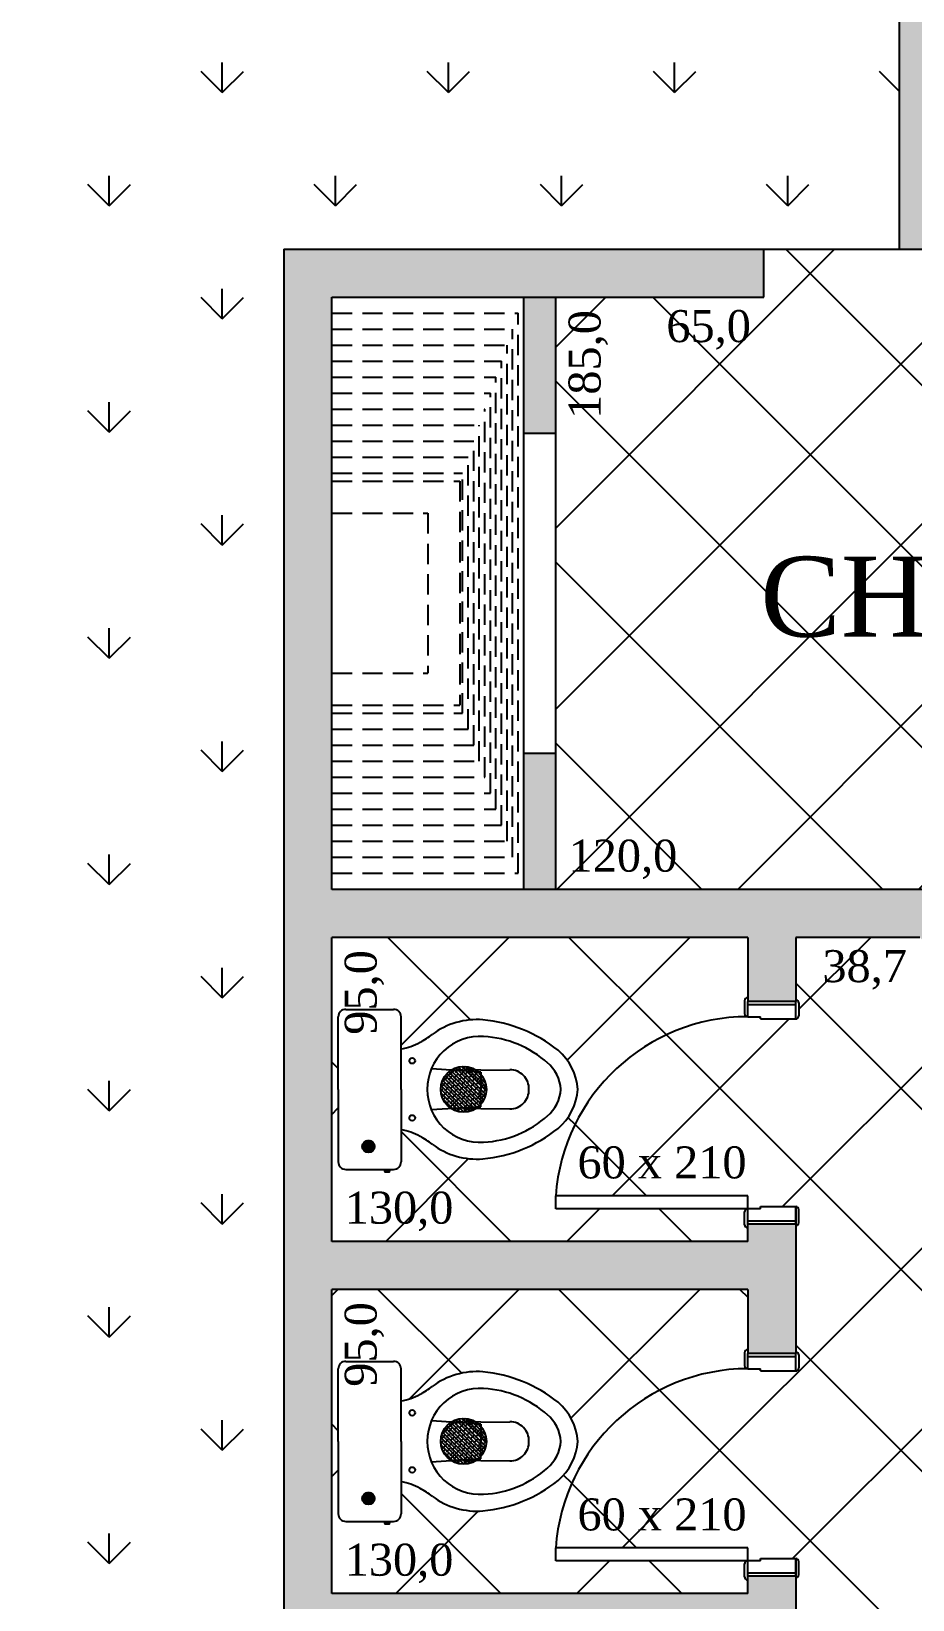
# Model space of a CAD drawing. Header units: millimetres. Extents: x 5728 to 12128, y -948 to 8052.
# Drawn here: x 6799.3 to 7074.8, y 3630.3 to 4120.4 of the extents above; entities that cross this region are included whole.
import ezdxf
from ezdxf.enums import TextEntityAlignment as Align

# ---------------------------------------------------------------- set-up
doc = ezdxf.new("R2010")
doc.units = ezdxf.units.MM
doc.header["$MEASUREMENT"] = 0
doc.linetypes.add('DASHED', pattern=[19.05, 12.7, -6.35])
for name, color, linetype in [('001 - 0.150 Color', 1, 'Continuous'), ('003 - 0.250 Color', 3, 'Continuous'), ('004 - 0.150 Color', 4, 'Continuous'), ('005 - 0.350 Color', 5, 'Continuous'), ('007 - 0.200', 7, 'Continuous'), ('030 - 0.500 Color', 30, 'Continuous'), ('252 - 0.150 Color', 252, 'Continuous'), ('253 - 0.150 Color', 253, 'Continuous')]:
    doc.layers.add(name, color=color, linetype=linetype)
doc.styles.add('style4', font='romantic.ttf')
pattern_1 = [(45, (0, 0), (-28.28421, 28.28421), []), (135, (0, 0), (-28.28421, -28.28421), [])]

msp = doc.modelspace()

# ---------------------------------------------------------------- hatches: boundary and pattern name
at = {"layer": '001 - 0.150 Color', "ltscale": 2.5}
h = msp.add_hatch(color=256, dxfattribs=at)
h.paths.add_polyline_path([(6953.23, 3994.78), (6963.23, 3994.78), (6963.23, 4037.28), (6953.23, 4037.28)])
h.paths.add_polyline_path([(6963.23, 3894.78), (6953.23, 3894.78), (6953.23, 3852.28), (6963.23, 3852.28)])
at = {"layer": '003 - 0.250 Color', "ltscale": 2.5}
h = msp.add_hatch(dxfattribs=at)
h.set_pattern_fill('GRASS', color=256, scale=50, style=0)
h.paths.add_polyline_path([(6803.23, 4763.51), (6803.23, 5096.13), (6630.73, 5096.13, -0.720759), (6608.23, 5103.63, -0.236068), (6613.23, 5113.63), (6613.23, 5196.13), (6298.23, 5196.13), (6098.23, 5196.13), (6098.23, 4052.28), (6449.12, 4052.28, -0.45004), (6745.52, 4052.28), (6878.23, 4052.28), (7070.73, 4052.28), (7070.73, 4404.89, 0.198912), (7056.09, 4440.24), (6853.02, 4643.31, -0.198912)])
h.paths.add_polyline_path([(6795.32, 4320.97, -1), (6399.32, 4320.97, -1)], flags=16)
h.paths.add_polyline_path([(6665.61, 4499.95), (6669.29, 4487.98), (6655.56, 4469.68), (6668.06, 4352.64), (6597.32, 4320.97), (6732.86, 4269.25), (6680.39, 4265.87), (6614.81, 4281.89), (6655.38, 4191.28), (6642.53, 4144.38), (6624.68, 4182.02), (6620.75, 4153.18), (6610.45, 4135.85), (6574.8, 4261.95), (6548.4, 4192.76), (6535.84, 4216), (6554.41, 4301.77), (6534.16, 4292.7), (6496.33, 4192.32), (6473.27, 4186.96), (6477.72, 4207.24), (6509.1, 4226.22), (6534.16, 4292.7), (6459.3, 4259.19), (6430.08, 4264.07), (6460.51, 4294.45), (6410.86, 4298.21), (6428.75, 4316.71), (6534.37, 4344.99), (6597.32, 4320.97), (6574.34, 4372.3), (6496.2, 4385.95), (6445.17, 4420.05), (6524.06, 4422.6), (6557.55, 4409.82), (6597.32, 4320.97), (6620.81, 4382.54), (6578.66, 4476.42), (6606.05, 4508.83), (6650.24, 4459.68)], flags=0)
h.paths.add_polyline_path([(6542.49, 4779.58), (6532.27, 4779.55), (6522.73, 4778.62), (6518.98, 4774.16), (6517.49, 4766.22), (6513.06, 4763.99), (6505.83, 4750.39), (6506.97, 4746.68), (6504.75, 4746.22), (6500.12, 4742.1), (6496.8, 4740.09), (6489.68, 4741.5), (6493.31, 4730.95), (6485.95, 4735.73), (6483.28, 4735.44), (6481.1, 4731.04), (6472.02, 4727.3), (6466.49, 4723.52), (6458.48, 4725.27), (6450.95, 4722.91), (6444.85, 4723.41), (6446.7, 4718.97), (6449.19, 4712.13), (6445.07, 4698.66), (6447.77, 4693.7), (6458.91, 4689.45), (6467.14, 4686.96), (6456.93, 4686.94), (6447.38, 4686), (6443.64, 4681.54), (6442.14, 4673.6), (6437.72, 4671.37), (6430.49, 4657.77), (6431.63, 4654.06), (6429.41, 4653.6), (6424.77, 4649.48), (6421.46, 4647.47), (6414.34, 4648.88), (6417.97, 4638.34), (6410.6, 4643.11), (6407.94, 4642.82), (6405.75, 4638.42), (6396.67, 4634.68), (6391.15, 4630.9), (6384.4, 4632.38), (6379.56, 4616.52), (6382.26, 4611.56), (6393.39, 4607.31), (6401.63, 4604.83), (6391.41, 4604.8), (6381.87, 4603.86), (6378.13, 4599.4), (6376.63, 4591.47), (6372.2, 4589.23), (6364.97, 4575.63), (6366.11, 4571.92), (6363.89, 4571.46), (6359.26, 4567.34), (6355.94, 4565.34), (6348.82, 4566.74), (6352.46, 4556.2), (6345.09, 4560.97), (6342.43, 4560.68), (6340.24, 4556.28), (6331.16, 4552.55), (6325.63, 4548.77), (6317.63, 4550.52), (6313.81, 4549.32), (6318.25, 4541.59), (6322.29, 4536.13), (6327.61, 4536.71), (6335.43, 4530.45), (6332.81, 4524.91), (6332.62, 4520.41), (6337.14, 4509.52), (6339.64, 4502.68), (6335.52, 4489.2), (6338.22, 4484.25), (6349.36, 4480), (6357.59, 4477.51), (6347.37, 4477.48), (6337.83, 4476.54), (6334.09, 4472.08), (6332.59, 4464.15), (6328.16, 4461.91), (6320.93, 4448.31), (6322.07, 4444.61), (6319.86, 4444.15), (6315.22, 4440.03), (6311.9, 4438.02), (6304.79, 4439.43), (6308.42, 4428.88), (6301.05, 4433.66), (6298.39, 4433.36), (6296.2, 4428.96), (6287.12, 4425.23), (6281.6, 4421.45), (6273.59, 4423.2), (6266.05, 4420.84), (6255.16, 4421.72), (6248.7, 4424.84), (6241.59, 4424.94), (6238.93, 4423.34), (6231.92, 4410.31), (6233.14, 4425.55), (6219.97, 4435.15), (6213.95, 4438.1), (6209.23, 4445.79), (6206.06, 4453.54), (6202.04, 4456.39), (6194.73, 4454.6), (6186.75, 4451.1), (6192.71, 4457.33), (6197.52, 4467.27), (6195.7, 4473.2), (6189.88, 4479.35), (6192.06, 4485.06), (6192.46, 4490.14), (6188.87, 4495.43), (6189.91, 4504.85), (6194.53, 4511.6), (6194.9, 4520.61), (6190.65, 4525.51), (6197.75, 4526.72), (6201.7, 4533.07), (6203.42, 4540.26), (6209.62, 4543.13), (6216.46, 4549.02), (6214.84, 4558.15), (6209.47, 4564.13), (6219.27, 4560.39), (6227.72, 4558.47), (6234.14, 4561.91), (6235.88, 4566.48), (6243.63, 4569.41), (6252.32, 4566.75), (6256.68, 4567.55), (6253.27, 4573.11), (6250.1, 4580.86), (6246.08, 4583.7), (6238.76, 4581.91), (6230.79, 4578.41), (6236.74, 4584.65), (6241.56, 4594.59), (6239.74, 4600.52), (6233.92, 4606.66), (6236.1, 4612.37), (6236.5, 4617.45), (6232.91, 4622.75), (6233.95, 4632.17), (6238.57, 4638.91), (6238.94, 4647.93), (6234.69, 4652.82), (6241.79, 4654.04), (6245.74, 4660.38), (6247.46, 4667.58), (6253.66, 4670.45), (6260.5, 4676.34), (6258.88, 4685.46), (6253.51, 4691.44), (6263.31, 4687.7), (6271.76, 4685.78), (6278.18, 4689.22), (6279.92, 4693.79), (6287.67, 4696.72), (6296.36, 4694.07), (6301.65, 4695.04), (6302.02, 4699.59), (6298.42, 4704.89), (6299.46, 4714.3), (6304.08, 4721.05), (6304.46, 4730.06), (6300.2, 4734.96), (6307.3, 4736.18), (6311.25, 4742.52), (6312.98, 4749.71), (6319.17, 4752.58), (6326.02, 4758.48), (6324.39, 4767.6), (6319.02, 4773.58), (6328.82, 4769.84), (6337.28, 4767.92), (6343.69, 4771.36), (6345.43, 4775.93), (6353.19, 4778.86), (6361.87, 4776.2), (6372.29, 4778.11), (6377.87, 4775.33), (6380.1, 4775.8), (6374.77, 4781.42), (6376.95, 4787.13), (6377.36, 4792.21), (6373.77, 4797.51), (6374.81, 4806.92), (6379.42, 4813.67), (6379.8, 4822.68), (6375.54, 4827.58), (6382.64, 4828.8), (6386.59, 4835.14), (6388.32, 4842.33), (6394.52, 4845.2), (6401.36, 4851.1), (6399.74, 4860.22), (6394.36, 4866.2), (6404.16, 4862.46), (6412.62, 4860.54), (6419.03, 4863.98), (6420.78, 4868.55), (6428.53, 4871.48), (6433.81, 4869.86), (6437.1, 4876.65), (6435.28, 4882.58), (6429.46, 4888.73), (6431.64, 4894.44), (6432.04, 4899.52), (6428.45, 4904.81), (6429.49, 4914.23), (6434.1, 4920.98), (6434.48, 4929.99), (6430.23, 4934.89), (6437.33, 4936.1), (6441.28, 4942.45), (6443, 4949.64), (6449.2, 4952.51), (6456.04, 4958.4), (6454.42, 4967.53), (6449.05, 4973.51), (6458.85, 4969.77), (6467.3, 4967.85), (6473.72, 4971.29), (6475.46, 4975.86), (6483.21, 4978.79), (6491.9, 4976.13), (6502.32, 4978.04), (6507.89, 4975.26), (6514.55, 4976.65), (6519.25, 4971.58), (6527.83, 4983.36), (6525.68, 4972.4), (6531.49, 4968.87), (6540.81, 4969.24), (6547.7, 4968.57), (6557.83, 4950.97), (6561.87, 4945.5), (6567.19, 4946.09), (6575.01, 4939.83), (6572.39, 4934.29), (6572.2, 4929.79), (6576.72, 4918.9), (6579.22, 4912.06), (6575.09, 4898.58), (6577.8, 4893.63), (6588.93, 4889.38), (6597.17, 4886.89), (6586.95, 4886.86), (6577.41, 4885.92), (6573.67, 4881.46), (6572.17, 4873.53), (6567.74, 4871.29), (6560.51, 4857.69), (6561.65, 4853.99), (6559.43, 4853.53), (6554.8, 4849.41), (6551.48, 4847.4), (6544.36, 4848.81), (6548, 4838.26), (6540.63, 4843.04), (6537.97, 4842.74), (6535.78, 4838.34), (6526.7, 4834.61), (6521.17, 4830.83), (6519.68, 4831.16), (6517.71, 4826.99), (6517.52, 4822.48), (6522.04, 4811.59), (6524.53, 4804.75), (6520.41, 4791.28), (6523.11, 4786.32), (6534.25, 4782.07)], flags=16)
h.paths.add_polyline_path([(6448.85, 4796.34), (6446.18, 4797.36), (6448.17, 4798.56)], flags=0)
h.paths.add_polyline_path([(6503.53, 4903.64), (6500.86, 4904.66), (6502.85, 4905.87)], flags=0)
h.paths.add_polyline_path([(6373.51, 4703.72), (6370.84, 4704.74), (6372.83, 4705.94)], flags=0)
h.paths.add_polyline_path([(6307.99, 4621.58), (6305.32, 4622.6), (6307.31, 4623.8)], flags=0)
h.paths.add_polyline_path([(6263.27, 4496.49), (6263.96, 4494.26), (6261.28, 4495.28)], flags=0)
h.paths.add_polyline_path([(6597.32, 4320.97), (6534.37, 4344.99), (6428.75, 4316.71), (6410.86, 4298.21), (6526.86, 4289.43)], flags=0)
h.paths.add_polyline_path([(6614.81, 4281.89), (6632.87, 4241.55), (6657.56, 4233.11), (6768.35, 4221.21, 0.029207), (6778.81, 4241.82)], flags=0)
h.paths.add_polyline_path([(6726.04, 4378.59), (6754.88, 4440.88, 0.029135), (6739.88, 4458.38), (6702.62, 4434.2), (6681.09, 4358.47)], flags=0)
h.paths.add_polyline_path([(6696.72, 4365.47), (6597.32, 4320.97), (6660.48, 4296.87), (6794.8, 4335.26, 0.009445), (6794.12, 4342.71)], flags=0)
h.paths.add_polyline_path([(6655.23, 4472.75), (6597.32, 4320.97), (6668.06, 4352.64)], flags=0)
h.paths.add_polyline_path([(6561.07, 4515.63, 0.0064), (6556.1, 4514.63), (6553.23, 4419.47), (6597.32, 4320.97), (6620.81, 4382.54)], flags=0)
h.paths.add_polyline_path([(6512.85, 4283.16), (6416.6, 4240.07, 0.02045), (6423.81, 4225.58), (6477.06, 4233.45)], flags=0)
h = msp.add_hatch(dxfattribs=at)
h.set_pattern_fill('GRASS', color=256, scale=50, style=0)
h.paths.add_polyline_path([(6878.23, 4052.28), (6653.23, 4052.28), (6653.23, 3302.28), (6878.23, 3302.28)])
at = {"layer": '005 - 0.350 Color', "ltscale": 2.5}
for points in [[(7028.23, 4037.28), (7028.23, 4052.28), (6878.23, 4052.28), (6878.23, 3632.28), (6893.23, 3632.28), (6893.23, 3727.28), (7023.23, 3727.28), (7023.23, 3707.28), (7038.23, 3707.28), (7038.23, 3747.68), (7023.23, 3747.68), (7023.23, 3742.28), (6893.23, 3742.28), (6893.23, 3837.28), (7023.23, 3837.28), (7023.23, 3817.28), (7038.23, 3817.28), (7038.23, 3837.28), (7077.02, 3837.28), (7096.49, 3817.81), (7099.83, 3821.15, -0.003026), (7099.83, 3821.15), (7107.09, 3828.42), (7083.23, 3852.28), (6893.23, 3852.28), (6893.23, 4037.28)], [(6893.23, 3507.28), (7023.23, 3507.28), (7023.23, 3487.28), (7038.23, 3487.28), (7038.23, 3527.68), (7023.23, 3527.68), (7023.23, 3522.28), (6893.23, 3522.28), (6893.23, 3617.28), (7023.23, 3617.28), (7023.23, 3597.28), (7038.23, 3597.28), (7038.23, 3637.68), (7023.23, 3637.68), (7023.23, 3632.28), (6893.23, 3632.28), (6878.23, 3632.28), (6878.23, 3302.28), (6893.23, 3302.28), (6893.23, 3397.28), (7023.23, 3397.28), (7023.23, 3377.28), (7038.23, 3377.28), (7038.23, 3417.68), (7023.23, 3417.68), (7023.23, 3412.28), (6893.23, 3412.28)]]:
    msp.add_hatch(color=256, dxfattribs=at).paths.add_polyline_path(points)
at = {"layer": '252 - 0.150 Color', "ltscale": 2.5}
h = msp.add_hatch(dxfattribs=at)
h.set_pattern_fill('AR-B816C', color=256, scale=1.92, style=0)
h.paths.add_polyline_path([(6937.88, 4728.16, -0.198912), (6923.23, 4763.51), (6923.23, 5096.13), (6803.23, 5096.13), (6803.23, 4763.51, 0.198912), (6853.02, 4643.31), (7056.09, 4440.24, -0.198912), (7070.73, 4404.89), (7070.73, 4052.28), (7190.73, 4052.28), (7190.73, 4404.89, 0.198912), (7140.94, 4525.1)])
at = {"layer": '253 - 0.150 Color', "ltscale": 2.5}
h = msp.add_hatch(dxfattribs=at)
h.set_pattern_fill('NET', color=256, scale=12.5984, angle=45, style=0)
h.set_pattern_definition(pattern_1)
h.paths.add_polyline_path([(7423.23, 4037.28), (7408.23, 4037.28), (7408.23, 4052.28), (7028.23, 4052.28), (7028.23, 4037.28), (6963.23, 4037.28), (6963.23, 3852.28), (7083.23, 3852.28), (7107.09, 3828.42), (7234.37, 3701.14), (7250.73, 3684.78), (7254.06, 3688.1, -0.414214), (7254.06, 3689.51), (7256.88, 3692.34, -0.414214), (7258.3, 3692.34), (7313.88, 3747.92, -0.414214), (7313.88, 3749.34), (7316.71, 3752.16, -0.414214), (7318.12, 3752.16), (7408.23, 3842.28), (7423.23, 3842.28)])
h.paths.add_polyline_path([(7260.37, 3902.2), (7275.87, 3902.2), (7275.87, 3920.95), (7260.37, 3920.95)], flags=24)
h.paths.add_polyline_path([(7106.7, 3878.8), (7268.64, 3878.8), (7268.64, 3915.15), (7106.7, 3915.15)], flags=24)
h.paths.add_polyline_path([(7022.61, 3916.82), (7352.73, 3916.82), (7352.73, 3964.14), (7022.61, 3964.14)], flags=24)
h.paths.add_polyline_path([(7088.85, 3974.36), (7286.49, 3974.36), (7286.49, 4012.63), (7088.85, 4012.63)], flags=24)
h.paths.add_polyline_path([(7348.63, 3783.6), (7376.45, 3811.42), (7363.6, 3824.27), (7335.78, 3796.45)], flags=24)
h.paths.add_polyline_path([(7157.26, 3779.15), (7185.11, 3751.3), (7198.05, 3764.24), (7170.2, 3792.09)], flags=24)
h.paths.add_polyline_path([(7390.27, 3842.91), (7422.31, 3842.91), (7422.31, 3861.35), (7390.27, 3861.35)], flags=24)
h.paths.add_polyline_path([(7425.12, 3921.12), (7425.12, 3960.55), (7406.68, 3960.55), (7406.68, 3921.12)], flags=9)
h.paths.add_polyline_path([(7187.9, 4033.13), (7227.24, 4033.13), (7227.24, 4051.32), (7187.9, 4051.32)], flags=24)
h.paths.add_polyline_path([(7390.27, 4018.09), (7422.31, 4018.09), (7422.31, 4036.53), (7390.27, 4036.53)], flags=24)
h.paths.add_polyline_path([(6964.2, 3852.95), (7003.55, 3852.95), (7003.55, 3871.14), (6964.2, 3871.14)], flags=24)
h.paths.add_polyline_path([(6982.42, 3996.92), (6982.42, 4036.35), (6963.98, 4036.35), (6963.98, 3996.92)], flags=24)
h.paths.add_polyline_path([(6995.27, 4018.09), (7027.31, 4018.09), (7027.31, 4036.53), (6995.27, 4036.53)], flags=24)
h = msp.add_hatch(dxfattribs=at)
h.set_pattern_fill('NET', color=256, scale=12.5984, angle=45, style=0)
h.set_pattern_definition(pattern_1)
h.paths.add_polyline_path([(7022.23, 3817.48, -0.414214), (7023.23, 3818.48), (7023.23, 3837.28), (6893.23, 3837.28), (6893.23, 3785.88), (6895.23, 3785.88), (6895.23, 3789.78), (6895.23, 3812.4, -0.414214), (6897.61, 3814.78), (6912.49, 3814.78, -0.414214), (6914.88, 3812.4), (6914.88, 3802.41, 0.09319), (6920.82, 3804.5, 0.038147), (6924.39, 3806.76, -0.184717), (6940.43, 3811.5, -0.146162), (6963.94, 3802.01, -0.200635), (6970.09, 3789.78, -0.055955), (6969.37, 3785.88), (6973.36, 3785.88, -0.249093), (7023.23, 3812.48, -0.414214), (7022.23, 3813.48)])
h.paths.add_polyline_path([(6973.36, 3785.88), (6969.37, 3785.88, -0.143074), (6963.94, 3777.54, -0.146162), (6940.43, 3768.05, -0.184717), (6924.39, 3772.79, 0.038147), (6920.82, 3775.05, 0.09319), (6914.88, 3777.14), (6914.88, 3767.16, -0.414214), (6912.49, 3764.78), (6911.29, 3764.78), (6911.29, 3763.97), (6909.68, 3763.97), (6909.68, 3764.78), (6897.61, 3764.78, -0.414214), (6895.23, 3767.16), (6895.23, 3785.88), (6893.23, 3785.88), (6893.23, 3742.28), (7023.23, 3742.28), (7023.23, 3746.48, -0.414214), (7022.23, 3747.48), (7022.23, 3751.48, -0.414214), (7023.23, 3752.48), (6963.23, 3752.48), (6963.23, 3756.48, -0.131275)])
h.paths.add_polyline_path([(7023.23, 3727.28), (6893.23, 3727.28), (6893.23, 3680.27), (6895.23, 3680.27), (6895.23, 3702.4, -0.414214), (6897.61, 3704.78), (6912.49, 3704.78, -0.414214), (6914.88, 3702.4), (6914.88, 3692.41, 0.09319), (6920.82, 3694.5, 0.038147), (6924.39, 3696.76, -0.184717), (6940.43, 3701.5, -0.146162), (6963.94, 3692.01, -0.193408), (6970.05, 3680.27), (6976.61, 3680.27, -0.225151), (7023.23, 3702.48, -0.414214), (7022.23, 3703.48), (7022.23, 3707.48, -0.414214), (7023.23, 3708.48)])
h.paths.add_polyline_path([(6976.61, 3680.27), (6970.12, 3680.27, -0.207868), (6963.94, 3667.54, -0.146162), (6940.43, 3658.05, -0.184717), (6924.39, 3662.79, 0.038147), (6920.82, 3665.05, 0.09319), (6914.88, 3667.14), (6914.88, 3657.16, -0.414214), (6912.49, 3654.78), (6911.29, 3654.78), (6911.29, 3653.97), (6909.68, 3653.97), (6909.68, 3654.78), (6897.61, 3654.78, -0.414214), (6895.23, 3657.16), (6895.23, 3680.27), (6893.23, 3680.27), (6893.23, 3632.28), (7023.23, 3632.28), (7023.23, 3636.48, -0.414214), (7022.23, 3637.48), (7022.23, 3641.48, -0.414214), (7023.23, 3642.48), (6963.23, 3642.48), (6963.23, 3646.48, -0.154405)])
h.paths.add_polyline_path([(7023.23, 3617.28), (6893.23, 3617.28), (6893.23, 3567), (6895.23, 3567), (6895.23, 3569.78), (6895.23, 3592.4, -0.414214), (6897.61, 3594.78), (6912.49, 3594.78, -0.414214), (6914.88, 3592.4), (6914.88, 3582.41, 0.09319), (6920.82, 3584.5, 0.038147), (6924.39, 3586.76, -0.184717), (6940.43, 3591.5, -0.146162), (6963.94, 3582.01, -0.200635), (6970.09, 3569.78, -0.039586), (6969.67, 3567), (6974.13, 3567, -0.243106), (7023.23, 3592.48, -0.414214), (7022.23, 3593.48), (7022.23, 3597.48, -0.414214), (7023.23, 3598.48)])
h.paths.add_polyline_path([(6974.13, 3567), (6969.67, 3567, -0.159779), (6963.94, 3557.54, -0.146162), (6940.43, 3548.05, -0.184717), (6924.39, 3552.79, 0.038147), (6920.82, 3555.05, 0.09319), (6914.88, 3557.14), (6914.88, 3547.16, -0.414214), (6912.49, 3544.78), (6911.29, 3544.78), (6911.29, 3543.97), (6909.68, 3543.97), (6909.68, 3544.78), (6897.61, 3544.78, -0.414214), (6895.23, 3547.16), (6895.23, 3567), (6893.23, 3567), (6893.23, 3522.28), (7023.23, 3522.28), (7023.23, 3526.48, -0.414214), (7022.23, 3527.48), (7022.23, 3531.48, -0.414214), (7023.23, 3532.48), (6963.23, 3532.48), (6963.23, 3536.48, -0.137022)])
h.paths.add_polyline_path([(7022.23, 3487.48, -0.414214), (7023.23, 3488.48), (7023.23, 3507.28), (6893.23, 3507.28), (6893.23, 3458.33), (6895.23, 3458.33), (6895.23, 3459.78), (6895.23, 3482.4, -0.414214), (6897.61, 3484.78), (6912.49, 3484.78, -0.414214), (6914.88, 3482.4), (6914.88, 3472.41, 0.09319), (6920.82, 3474.5, 0.038147), (6924.39, 3476.76, -0.184717), (6940.43, 3481.5, -0.146162), (6963.94, 3472.01, -0.200635), (6970.09, 3459.78, -0.020552), (6969.93, 3458.33), (6975.09, 3458.33, -0.235915), (7023.23, 3482.48, -0.414214), (7022.23, 3483.48)])
h.paths.add_polyline_path([(6963.23, 3426.48, -0.143956), (6975.09, 3458.33), (6969.93, 3458.33, -0.179343), (6963.94, 3447.54, -0.146162), (6940.43, 3438.05, -0.184717), (6924.39, 3442.79, 0.038147), (6920.82, 3445.05, 0.09319), (6914.88, 3447.14), (6914.88, 3437.16, -0.414214), (6912.49, 3434.78), (6911.29, 3434.78), (6911.29, 3433.97), (6909.68, 3433.97), (6909.68, 3434.78), (6897.61, 3434.78, -0.414214), (6895.23, 3437.16), (6895.23, 3458.33), (6893.23, 3458.33), (6893.23, 3412.28), (7023.23, 3412.28), (7023.23, 3416.48, -0.414214), (7022.23, 3417.48), (7022.23, 3421.48, -0.414214), (7023.23, 3422.48), (6963.23, 3422.48)])
h.paths.add_polyline_path([(7022.23, 3377.48, -0.414214), (7023.23, 3378.48), (7023.23, 3397.28), (6893.23, 3397.28), (6893.23, 3350.78), (6923.3, 3350.78, -0.943058), (6938.23, 3349.65), (6976.12, 3349.65, -0.228599), (7023.23, 3372.48, -0.414214), (7022.23, 3373.48)])
h.paths.add_polyline_path([(6976.12, 3349.65), (6938.23, 3349.65, -0.92755), (6923.3, 3348.78), (6893.23, 3348.78), (6893.23, 3302.28), (7023.23, 3302.28), (7023.23, 3306.48, -0.414214), (7022.23, 3307.48), (7022.23, 3311.48, -0.414214), (7023.23, 3312.48), (6963.23, 3312.48), (6963.23, 3316.48, -0.151049)])
h.paths.add_polyline_path([(7243.23, 3671.06), (7223.77, 3690.53), (7096.49, 3817.81), (7077.02, 3837.28), (7038.23, 3837.28), (7038.23, 3817.78, -0.414214), (7039.23, 3816.78), (7039.23, 3812.78, -0.414214), (7038.23, 3811.78), (7027.23, 3811.78), (7027.23, 3812.48), (7023.23, 3812.48, 0.393226), (6963.23, 3756.48), (7023.23, 3756.48), (7023.23, 3752.48), (7027.23, 3752.48), (7027.23, 3753.18), (7038.23, 3753.18, -0.414214), (7039.23, 3752.18), (7039.23, 3748.18, -0.414214), (7038.23, 3747.18), (7038.23, 3707.78, -0.414214), (7039.23, 3706.78), (7039.23, 3702.78, -0.414214), (7038.23, 3701.78), (7027.23, 3701.78), (7027.23, 3702.48), (7023.23, 3702.48, 0.393226), (6963.23, 3646.48), (7023.23, 3646.48), (7023.23, 3642.48), (7027.23, 3642.48), (7027.23, 3643.18), (7038.23, 3643.18, -0.414214), (7039.23, 3642.18), (7039.23, 3638.18, -0.414214), (7038.23, 3637.18), (7038.23, 3597.78, -0.414214), (7039.23, 3596.78), (7039.23, 3592.78, -0.414214), (7038.23, 3591.78), (7027.23, 3591.78), (7027.23, 3592.48), (7023.23, 3592.48, 0.393226), (6963.23, 3536.48), (7023.23, 3536.48), (7023.23, 3532.48), (7027.23, 3532.48), (7027.23, 3533.18), (7038.23, 3533.18, -0.414214), (7039.23, 3532.18), (7039.23, 3528.18, -0.414214), (7038.23, 3527.18), (7038.23, 3487.78, -0.414214), (7039.23, 3486.78), (7039.23, 3482.78, -0.414214), (7038.23, 3481.78), (7027.23, 3481.78), (7027.23, 3482.48), (7023.23, 3482.48, 0.393226), (6963.23, 3426.48), (7023.23, 3426.48), (7023.23, 3422.48), (7027.23, 3422.48), (7027.23, 3423.18), (7038.23, 3423.18, -0.414214), (7039.23, 3422.18), (7039.23, 3418.18, -0.414214), (7038.23, 3417.18), (7038.23, 3377.78, -0.414214), (7039.23, 3376.78), (7039.23, 3372.78, -0.414214), (7038.23, 3371.78), (7027.23, 3371.78), (7027.23, 3372.48), (7023.23, 3372.48, 0.393226), (6963.23, 3316.48), (7023.23, 3316.48), (7023.23, 3312.48), (7027.23, 3312.48), (7027.23, 3313.18), (7038.23, 3313.18, -0.414214), (7039.23, 3312.18), (7039.23, 3308.18, -0.414214), (7038.23, 3307.18), (7038.23, 3302.28), (7112.03, 3302.28, -0.414214), (7113.03, 3303.28), (7117.03, 3303.28, -0.414214), (7118.03, 3302.28, -0.5601), (7234.57, 3373.56), (7238.03, 3371.56), (7198.61, 3303.28), (7203.03, 3303.28, -0.414214), (7204.03, 3302.28), (7243.23, 3302.28), (7243.23, 3424.65), (7241.23, 3424.65), (7241.23, 3386.28), (7186.23, 3386.28), (7186.23, 3601.28), (7241.23, 3601.28), (7241.23, 3563.94), (7243.23, 3563.94)])
h.paths.add_polyline_path([(6912.42, 3804.32), (6912.42, 3836.35), (6893.98, 3836.35), (6893.98, 3804.32)], flags=25)
h.paths.add_polyline_path([(6894.2, 3742.95), (6933.55, 3742.95), (6933.55, 3761.14), (6894.2, 3761.14)], flags=24)
h.paths.add_polyline_path([(6912.42, 3694.32), (6912.42, 3726.35), (6893.98, 3726.35), (6893.98, 3694.32)], flags=25)
h.paths.add_polyline_path([(6894.2, 3632.95), (6933.55, 3632.95), (6933.55, 3651.14), (6894.2, 3651.14)], flags=24)
h.paths.add_polyline_path([(6912.42, 3584.32), (6912.42, 3616.35), (6893.98, 3616.35), (6893.98, 3584.32)], flags=25)
h.paths.add_polyline_path([(6894.2, 3522.95), (6933.55, 3522.95), (6933.55, 3541.14), (6894.2, 3541.14)], flags=24)
h.paths.add_polyline_path([(6912.42, 3474.32), (6912.42, 3506.35), (6893.98, 3506.35), (6893.98, 3474.32)], flags=25)
h.paths.add_polyline_path([(6894.2, 3412.95), (6933.55, 3412.95), (6933.55, 3431.14), (6894.2, 3431.14)], flags=24)
h.paths.add_polyline_path([(6912.42, 3364.32), (6912.42, 3396.35), (6893.98, 3396.35), (6893.98, 3364.32)], flags=24)
h.paths.add_polyline_path([(6894.2, 3302.95), (6933.55, 3302.95), (6933.55, 3321.14), (6894.2, 3321.14)], flags=24)
h.paths.add_polyline_path([(7163.81, 3590.71), (7163.81, 3606.2), (7145.06, 3606.2), (7145.06, 3590.71)], flags=24)
h.paths.add_polyline_path([(7184.02, 3437.42), (7184.02, 3599.53), (7147.14, 3599.53), (7147.14, 3437.42)], flags=24)
h.paths.add_polyline_path([(7201.13, 3686.03), (7229.01, 3658.15), (7242.05, 3671.19), (7214.17, 3699.07)], flags=24)
h.paths.add_polyline_path([(7044.1, 3818.13), (7076.05, 3818.13), (7076.05, 3836.31), (7044.1, 3836.31)], flags=24)
h.paths.add_polyline_path([(7242.58, 3303.23), (7242.58, 3342.61), (7224.27, 3342.61), (7224.27, 3303.23)], flags=24)
h.paths.add_polyline_path([(7039.16, 3302.91), (7078.59, 3302.91), (7078.59, 3321.35), (7039.16, 3321.35)], flags=24)
h.paths.add_polyline_path([(7140.07, 3421.71), (7140.07, 3615.24), (7101.79, 3615.24), (7101.79, 3421.71)], flags=24)
h.paths.add_polyline_path([(7092.06, 3400.19), (7092.06, 3636.76), (7041.8, 3636.76), (7041.8, 3400.19)], flags=24)
h.paths.add_polyline_path([(7115.03, 3775.5), (7181.46, 3709.07), (7192.48, 3720.09), (7126.04, 3786.52)], flags=24)
h.paths.add_polyline_path([(6968.53, 3319.47), (7025.45, 3319.47), (7025.45, 3334.91), (6968.53, 3334.91)], flags=24)
h.paths.add_polyline_path([(6968.53, 3429.47), (7025.45, 3429.47), (7025.45, 3444.91), (6968.53, 3444.91)], flags=24)
h.paths.add_polyline_path([(6968.53, 3539.47), (7025.45, 3539.47), (7025.45, 3554.91), (6968.53, 3554.91)], flags=24)
h.paths.add_polyline_path([(6968.53, 3649.47), (7025.45, 3649.47), (7025.45, 3664.91), (6968.53, 3664.91)], flags=24)
h.paths.add_polyline_path([(6968.53, 3759.47), (7025.45, 3759.47), (7025.45, 3774.91), (6968.53, 3774.91)], flags=24)

# ---------------------------------------------------------------- linework, layer by layer
at = {"layer": '001 - 0.150 Color', "ltscale": 2.5}
for p, q in [((6953.23, 3852.28), (6953.23, 4037.28)), ((6963.23, 3852.28), (6963.23, 4037.28)), ((6953.23, 3994.78), (6963.23, 3994.78)), ((6953.23, 3894.78), (6963.23, 3894.78)), ((7023.23, 3747.68), (7023.23, 3752.48)), ((7027.23, 3752.48), (7023.23, 3752.48)), ((7023.23, 3637.68), (7023.23, 3642.48)), ((7027.23, 3642.48), (7023.23, 3642.48))]:
    msp.add_line(p, q, dxfattribs=at)
at = {"layer": '001 - 0.150 Color', "linetype": 'DASHED', "ltscale": 0.5}
for p, q in [((6893.23, 4032.28), (6951.49, 4032.28)), ((6951.49, 3857.28), (6951.49, 4032.28)), ((6893.23, 4027.28), (6949.75, 4027.28)), ((6949.75, 3862.28), (6949.75, 4027.28)), ((6893.23, 4022.28), (6948.01, 4022.28)), ((6948.01, 3867.28), (6948.01, 4022.28)), ((6893.23, 4017.28), (6946.27, 4017.28)), ((6946.27, 3872.28), (6946.27, 4017.28)), ((6893.23, 4012.28), (6944.53, 4012.28)), ((6944.53, 3877.28), (6944.53, 4012.28)), ((6893.23, 4007.28), (6942.79, 4007.28)), ((6942.79, 3882.28), (6942.79, 4007.28)), ((6893.23, 4002.28), (6941.05, 4002.28)), ((6941.05, 3887.28), (6941.05, 4002.28)), ((6893.23, 3997.28), (6939.31, 3997.28)), ((6939.31, 3892.28), (6939.31, 3997.28)), ((6893.23, 3992.28), (6937.57, 3992.28)), ((6937.57, 3897.28), (6937.57, 3992.28)), ((6893.23, 3987.28), (6935.83, 3987.28)), ((6935.83, 3902.28), (6935.83, 3987.28)), ((6893.23, 3982.28), (6934.09, 3982.28)), ((6893.23, 3979.78), (6933.23, 3979.78)), ((6933.23, 3979.78), (6933.23, 3909.78)), ((6934.09, 3907.28), (6934.09, 3982.28)), ((6893.23, 3969.78), (6923.23, 3969.78)), ((6923.23, 3969.78), (6923.23, 3919.78)), ((6893.23, 3919.78), (6923.23, 3919.78)), ((6893.23, 3909.78), (6933.23, 3909.78)), ((6893.23, 3907.28), (6934.09, 3907.28)), ((6893.23, 3902.28), (6935.83, 3902.28)), ((6893.23, 3897.28), (6937.57, 3897.28)), ((6893.23, 3892.28), (6939.31, 3892.28)), ((6893.23, 3887.28), (6941.05, 3887.28)), ((6893.23, 3882.28), (6942.79, 3882.28)), ((6893.23, 3877.28), (6944.53, 3877.28)), ((6893.23, 3872.28), (6946.27, 3872.28)), ((6893.23, 3867.28), (6948.01, 3867.28)), ((6893.23, 3862.28), (6949.75, 3862.28)), ((6893.23, 3857.28), (6951.49, 3857.28))]:
    msp.add_line(p, q, dxfattribs=at)
at = {"layer": '001 - 0.150 Color'}
for p, q in [((6897.61, 3814.78), (6912.49, 3814.78)), ((7022.23, 3817.48), (7022.23, 3813.48)), ((7023.23, 3812.48), (7023.23, 3817.28)), ((7023.23, 3816.28), (7038.23, 3816.28)), ((7038.23, 3811.78), (7038.23, 3817.28)), ((7039.23, 3816.78), (7039.23, 3812.78)), ((6895.23, 3789.78), (6895.23, 3812.4)), ((6914.88, 3789.78), (6914.88, 3812.4)), ((7023.23, 3812.48), (7027.23, 3812.48)), ((7027.23, 3811.78), (7027.23, 3812.48)), ((7027.23, 3811.78), (7038.23, 3811.78)), ((6939.76, 3795.2), (6924.35, 3796.22)), ((6931.94, 3796.48), (6927.71, 3792.25)), ((6929.26, 3793.51), (6927.84, 3792.09)), ((6938.02, 3783.61), (6928.24, 3793.38)), ((6938.7, 3784.07), (6928.7, 3794.07)), ((6929.83, 3795.21), (6928.74, 3794.12)), ((6939.31, 3784.59), (6929.22, 3794.68)), ((6930.96, 3794.07), (6929.54, 3792.65)), ((6939.87, 3785.17), (6929.8, 3795.24)), ((6931.53, 3795.78), (6930.11, 3794.36)), ((6940.35, 3785.82), (6930.45, 3795.72)), ((6940.77, 3786.54), (6931.17, 3796.14)), ((6932.67, 3794.64), (6931.25, 3793.22)), ((6933.24, 3796.35), (6931.82, 3794.93)), ((6941.12, 3787.33), (6931.96, 3796.49)), ((6933.8, 3793.51), (6932.38, 3792.09)), ((6941.38, 3788.21), (6932.84, 3796.74)), ((6934.37, 3795.21), (6932.95, 3793.79)), ((6934.93, 3796.9), (6933.52, 3795.49)), ((6941.53, 3789.19), (6933.82, 3796.9)), ((6935.51, 3794.07), (6934.09, 3792.65)), ((6941.54, 3789.47), (6934.1, 3796.91)), ((6936.08, 3795.78), (6934.66, 3794.36)), ((6939.76, 3795.73), (6934.89, 3796.05)), ((6941.53, 3790.33), (6934.96, 3796.9)), ((6935.92, 3796.76), (6935.23, 3796.06)), ((6937.21, 3794.64), (6935.79, 3793.22)), ((6941.28, 3791.71), (6936.34, 3796.65)), ((6937.6, 3796.17), (6936.36, 3794.93)), ((6938.35, 3793.51), (6936.93, 3792.09)), ((6938.92, 3795.21), (6937.5, 3793.79)), ((6938.32, 3795.75), (6938.07, 3795.49)), ((6940.27, 3793.86), (6938.49, 3795.63)), ((6940.06, 3794.07), (6938.63, 3792.65)), ((6939.56, 3794.72), (6939.2, 3794.36)), ((6939.76, 3795.73), (6948.91, 3795.89)), ((6939.76, 3795.2), (6939.76, 3789.78)), ((6940.55, 3793.43), (6940.34, 3793.22)), ((6895.23, 3789.78), (6895.23, 3767.16)), ((6914.88, 3789.78), (6914.88, 3767.16)), ((6934.45, 3782.63), (6927.26, 3789.82)), ((6928.12, 3790.1), (6927.28, 3789.26)), ((6928.69, 3791.8), (6927.29, 3790.4)), ((6935.5, 3782.72), (6927.35, 3790.87)), ((6933.21, 3782.73), (6927.37, 3788.58)), ((6927.55, 3788.39), (6927.43, 3788.26)), ((6936.43, 3782.93), (6927.56, 3791.8)), ((6929.26, 3788.96), (6927.84, 3787.54)), ((6937.26, 3783.23), (6927.86, 3792.63)), ((6937.26, 3783.23), (6927.86, 3792.63)), ((6929.83, 3790.66), (6928.41, 3789.24)), ((6930.4, 3792.37), (6928.97, 3790.95)), ((6930.96, 3789.53), (6929.54, 3788.11)), ((6931.53, 3791.23), (6930.11, 3789.81)), ((6932.1, 3792.94), (6930.68, 3791.52)), ((6932.1, 3788.39), (6930.68, 3786.97)), ((6932.67, 3790.1), (6931.25, 3788.68)), ((6933.24, 3791.8), (6931.82, 3790.38)), ((6933.8, 3788.96), (6932.38, 3787.54)), ((6934.37, 3790.66), (6932.95, 3789.24)), ((6934.94, 3792.37), (6933.52, 3790.95)), ((6935.51, 3789.53), (6934.09, 3788.11)), ((6936.08, 3791.23), (6934.66, 3789.81)), ((6936.65, 3792.94), (6935.23, 3791.52)), ((6936.65, 3788.39), (6935.23, 3786.97)), ((6937.21, 3790.1), (6935.79, 3788.68)), ((6937.78, 3791.8), (6936.36, 3790.38)), ((6938.35, 3788.96), (6936.93, 3787.54)), ((6938.92, 3790.66), (6937.5, 3789.24)), ((6939.49, 3792.37), (6938.07, 3790.95)), ((6940.06, 3789.53), (6938.63, 3788.11)), ((6940.62, 3791.23), (6939.2, 3789.81)), ((6939.76, 3784.35), (6939.76, 3789.78)), ((6940.93, 3792.68), (6939.77, 3791.52)), ((6941.19, 3788.39), (6939.77, 3786.97)), ((6941.55, 3789.89), (6940.34, 3788.68)), ((6941.46, 3790.93), (6940.91, 3790.38)), ((6939.76, 3784.35), (6924.29, 3783.33)), ((6931.6, 3783.21), (6927.84, 3786.97)), ((6928.69, 3787.26), (6928.02, 3786.58)), ((6929.83, 3786.12), (6928.92, 3785.21)), ((6930.4, 3787.82), (6928.97, 3786.4)), ((6933.24, 3787.26), (6930.08, 3784.1)), ((6930.96, 3784.98), (6930.08, 3784.1)), ((6931.53, 3786.69), (6930.11, 3785.27)), ((6932.67, 3785.55), (6931.25, 3784.13)), ((6932.1, 3783.85), (6931.5, 3783.25)), ((6933.24, 3787.26), (6931.82, 3785.83)), ((6933.8, 3784.41), (6932.38, 3782.99)), ((6934.37, 3786.12), (6932.95, 3784.7)), ((6934.94, 3787.82), (6933.52, 3786.4)), ((6935.51, 3784.98), (6934.09, 3783.56)), ((6934.94, 3783.28), (6934.3, 3782.63)), ((6936.08, 3786.69), (6934.66, 3785.27)), ((6939.76, 3783.82), (6934.89, 3783.5)), ((6936.65, 3783.85), (6935.52, 3782.72)), ((6937.21, 3785.55), (6935.79, 3784.13)), ((6937.78, 3787.26), (6936.36, 3785.83)), ((6938.35, 3784.41), (6937.09, 3783.16)), ((6938.92, 3786.12), (6937.5, 3784.7)), ((6939.49, 3787.82), (6938.07, 3786.4)), ((6940.62, 3786.69), (6939.2, 3785.27)), ((6939.76, 3783.82), (6948.91, 3783.66)), ((6904.64, 3773.82), (6902.74, 3771.92)), ((6904.42, 3773.81), (6902.75, 3772.15)), ((6904.84, 3773.81), (6902.75, 3771.72)), ((6905.02, 3773.79), (6902.78, 3771.54)), ((6904.16, 3773.76), (6902.81, 3772.41)), ((6905.19, 3773.74), (6902.82, 3771.37)), ((6905.35, 3773.69), (6902.88, 3771.22)), ((6903.82, 3773.64), (6902.93, 3772.74)), ((6905.49, 3773.62), (6902.94, 3771.07)), ((6905.63, 3773.55), (6903.01, 3770.94)), ((6905.76, 3773.47), (6903.1, 3770.81)), ((6906.2, 3770.82), (6903.55, 3773.47)), ((6906.28, 3770.95), (6903.67, 3773.56)), ((6906.36, 3771.08), (6903.81, 3773.63)), ((6906.42, 3771.23), (6903.96, 3773.69)), ((6906.47, 3771.39), (6904.11, 3773.75)), ((6906.52, 3771.56), (6904.28, 3773.79)), ((6906.54, 3771.74), (6904.47, 3773.82)), ((6906.55, 3771.94), (6904.67, 3773.82)), ((6906.53, 3772.17), (6904.9, 3773.81)), ((6906.48, 3772.43), (6905.16, 3773.75)), ((6906.35, 3772.78), (6905.5, 3773.62)), ((6904.69, 3770.01), (6902.74, 3771.96)), ((6904.47, 3770.02), (6902.75, 3771.75)), ((6904.89, 3770.03), (6902.76, 3772.16)), ((6905.06, 3770.06), (6902.79, 3772.34)), ((6904.22, 3770.06), (6902.79, 3771.49)), ((6905.23, 3770.11), (6902.83, 3772.5)), ((6905.38, 3770.16), (6902.89, 3772.66)), ((6903.91, 3770.16), (6902.89, 3771.19)), ((6905.53, 3770.23), (6902.96, 3772.8)), ((6905.66, 3770.31), (6903.03, 3772.93)), ((6905.79, 3770.39), (6903.12, 3773.06)), ((6905.87, 3773.37), (6903.19, 3770.69)), ((6905.9, 3770.49), (6903.21, 3773.17)), ((6905.98, 3773.27), (6903.29, 3770.58)), ((6906.01, 3770.59), (6903.32, 3773.28)), ((6906.09, 3773.17), (6903.4, 3770.48)), ((6906.11, 3770.7), (6903.43, 3773.38)), ((6906.18, 3773.05), (6903.52, 3770.39)), ((6906.26, 3772.92), (6903.64, 3770.3)), ((6906.34, 3772.79), (6903.78, 3770.22)), ((6906.41, 3772.64), (6903.92, 3770.16)), ((6906.46, 3772.49), (6904.08, 3770.1)), ((6906.51, 3772.32), (6904.24, 3770.06)), ((6906.54, 3772.14), (6904.42, 3770.03)), ((6906.55, 3771.95), (6904.62, 3770.01)), ((6904.65, 3771.92), (6904.65, 3770.73)), ((6906.54, 3771.73), (6904.84, 3770.02)), ((6906.5, 3771.47), (6905.09, 3770.07)), ((6906.39, 3771.15), (6905.41, 3770.17)), ((6897.61, 3764.78), (6912.49, 3764.78)), ((6897.61, 3764.78), (6897.61, 3764.78)), ((6897.61, 3764.78), (6897.61, 3764.78)), ((6909.68, 3764.78), (6909.68, 3764.2)), ((6909.68, 3764.2), (6911.29, 3764.2)), ((6909.92, 3763.97), (6911.05, 3763.97)), ((6911.29, 3764.78), (6911.29, 3764.2)), ((7023.23, 3756.48), (6963.23, 3756.48)), ((6963.23, 3752.48), (6963.23, 3756.48)), ((7023.23, 3752.48), (7023.23, 3756.48)), ((7023.23, 3752.48), (6963.23, 3752.48)), ((7022.23, 3747.48), (7022.23, 3751.48)), ((7027.23, 3752.48), (7027.23, 3753.18)), ((7027.23, 3753.18), (7038.23, 3753.18)), ((7038.23, 3747.68), (7038.23, 3753.18)), ((7038.23, 3753.18), (7038.23, 3753.18)), ((7039.23, 3748.18), (7039.23, 3752.18)), ((7023.23, 3748.68), (7038.23, 3748.68)), ((7022.23, 3707.48), (7022.23, 3703.48)), ((7023.23, 3702.48), (7023.23, 3707.28)), ((7023.23, 3706.28), (7038.23, 3706.28)), ((7038.23, 3701.78), (7038.23, 3707.28)), ((7039.23, 3706.78), (7039.23, 3702.78)), ((6895.23, 3679.78), (6895.23, 3702.4)), ((6897.61, 3704.78), (6912.49, 3704.78)), ((6914.88, 3679.78), (6914.88, 3702.4)), ((7023.23, 3702.48), (7027.23, 3702.48)), ((7027.23, 3701.78), (7027.23, 3702.48)), ((7027.23, 3701.78), (7038.23, 3701.78)), ((6939.76, 3685.2), (6924.35, 3686.22)), ((6931.94, 3686.48), (6927.71, 3682.25)), ((6939.87, 3675.17), (6929.8, 3685.24)), ((6931.53, 3685.78), (6930.11, 3684.36)), ((6940.35, 3675.82), (6930.45, 3685.72)), ((6940.77, 3676.54), (6931.17, 3686.14)), ((6933.24, 3686.35), (6931.82, 3684.93)), ((6941.12, 3677.33), (6931.96, 3686.49)), ((6941.38, 3678.21), (6932.84, 3686.74)), ((6934.93, 3686.9), (6933.52, 3685.49)), ((6941.53, 3679.19), (6933.82, 3686.9)), ((6941.54, 3679.47), (6934.1, 3686.91)), ((6936.08, 3685.78), (6934.66, 3684.36)), ((6939.76, 3685.73), (6934.89, 3686.05)), ((6941.53, 3680.33), (6934.96, 3686.9)), ((6935.92, 3686.76), (6935.23, 3686.06)), ((6941.28, 3681.71), (6936.34, 3686.65)), ((6937.6, 3686.17), (6936.36, 3684.93)), ((6938.32, 3685.75), (6938.07, 3685.49)), ((6940.27, 3683.86), (6938.49, 3685.63)), ((6939.76, 3685.73), (6948.91, 3685.89)), ((6928.69, 3681.8), (6927.29, 3680.4)), ((6935.5, 3672.72), (6927.35, 3680.87)), ((6936.43, 3672.93), (6927.56, 3681.8)), ((6929.26, 3683.51), (6927.84, 3682.09)), ((6937.26, 3673.23), (6927.86, 3682.63)), ((6937.26, 3673.23), (6927.86, 3682.63)), ((6938.02, 3673.61), (6928.24, 3683.38)), ((6929.83, 3680.66), (6928.41, 3679.24)), ((6938.7, 3674.07), (6928.7, 3684.07)), ((6929.83, 3685.21), (6928.74, 3684.12)), ((6930.4, 3682.37), (6928.97, 3680.95)), ((6939.31, 3674.59), (6929.22, 3684.68)), ((6930.96, 3684.07), (6929.54, 3682.65)), ((6931.53, 3681.23), (6930.11, 3679.81)), ((6932.1, 3682.94), (6930.68, 3681.52)), ((6932.67, 3684.64), (6931.25, 3683.22)), ((6933.24, 3681.8), (6931.82, 3680.38)), ((6933.8, 3683.51), (6932.38, 3682.09)), ((6934.37, 3685.21), (6932.95, 3683.79)), ((6934.37, 3680.66), (6932.95, 3679.24)), ((6934.94, 3682.37), (6933.52, 3680.95)), ((6935.51, 3684.07), (6934.09, 3682.65)), ((6936.08, 3681.23), (6934.66, 3679.81)), ((6936.65, 3682.94), (6935.23, 3681.52)), ((6937.21, 3684.64), (6935.79, 3683.22)), ((6937.78, 3681.8), (6936.36, 3680.38)), ((6938.35, 3683.51), (6936.93, 3682.09)), ((6938.92, 3685.21), (6937.5, 3683.79)), ((6938.92, 3680.66), (6937.5, 3679.24)), ((6939.49, 3682.37), (6938.07, 3680.95)), ((6940.06, 3684.07), (6938.63, 3682.65)), ((6939.56, 3684.72), (6939.2, 3684.36)), ((6940.62, 3681.23), (6939.2, 3679.81)), ((6939.76, 3685.2), (6939.76, 3679.78)), ((6940.93, 3682.68), (6939.77, 3681.52)), ((6940.55, 3683.43), (6940.34, 3683.22)), ((6941.46, 3680.93), (6940.91, 3680.38)), ((6895.23, 3679.78), (6895.23, 3657.16)), ((6914.88, 3679.78), (6914.88, 3657.16)), ((6934.45, 3672.63), (6927.26, 3679.82)), ((6928.12, 3680.1), (6927.28, 3679.26)), ((6933.21, 3672.73), (6927.37, 3678.58)), ((6927.55, 3678.39), (6927.43, 3678.26)), ((6929.26, 3678.96), (6927.84, 3677.54)), ((6931.6, 3673.21), (6927.84, 3676.97)), ((6928.69, 3677.26), (6928.02, 3676.58)), ((6929.83, 3676.12), (6928.92, 3675.21)), ((6930.4, 3677.82), (6928.97, 3676.4)), ((6930.96, 3679.53), (6929.54, 3678.11)), ((6933.24, 3677.26), (6930.08, 3674.1)), ((6931.53, 3676.69), (6930.11, 3675.27)), ((6932.1, 3678.39), (6930.68, 3676.97)), ((6932.67, 3680.1), (6931.25, 3678.68)), ((6932.67, 3675.55), (6931.25, 3674.13)), ((6933.24, 3677.26), (6931.82, 3675.83)), ((6933.8, 3678.96), (6932.38, 3677.54)), ((6934.37, 3676.12), (6932.95, 3674.7)), ((6934.94, 3677.82), (6933.52, 3676.4)), ((6935.51, 3679.53), (6934.09, 3678.11)), ((6936.08, 3676.69), (6934.66, 3675.27)), ((6936.65, 3678.39), (6935.23, 3676.97)), ((6937.21, 3680.1), (6935.79, 3678.68)), ((6937.21, 3675.55), (6935.79, 3674.13)), ((6937.78, 3677.26), (6936.36, 3675.83)), ((6938.35, 3678.96), (6936.93, 3677.54)), ((6938.92, 3676.12), (6937.5, 3674.7)), ((6939.49, 3677.82), (6938.07, 3676.4)), ((6940.06, 3679.53), (6938.63, 3678.11)), ((6940.62, 3676.69), (6939.2, 3675.27)), ((6939.76, 3674.35), (6939.76, 3679.78)), ((6941.19, 3678.39), (6939.77, 3676.97)), ((6941.55, 3679.89), (6940.34, 3678.68)), ((6939.76, 3674.35), (6924.29, 3673.33)), ((6930.96, 3674.98), (6930.08, 3674.1)), ((6932.1, 3673.85), (6931.5, 3673.25)), ((6933.8, 3674.41), (6932.38, 3672.99)), ((6935.51, 3674.98), (6934.09, 3673.56)), ((6934.94, 3673.28), (6934.3, 3672.63)), ((6939.76, 3673.82), (6934.89, 3673.5)), ((6936.65, 3673.85), (6935.52, 3672.72)), ((6938.35, 3674.41), (6937.09, 3673.16)), ((6939.76, 3673.82), (6948.91, 3673.66)), ((6904.64, 3663.82), (6902.74, 3661.92)), ((6904.69, 3660.01), (6902.74, 3661.96)), ((6904.84, 3663.81), (6902.75, 3661.72)), ((6904.42, 3663.81), (6902.75, 3662.15)), ((6904.47, 3660.02), (6902.75, 3661.75)), ((6904.89, 3660.03), (6902.76, 3662.16)), ((6905.02, 3663.79), (6902.78, 3661.54)), ((6905.06, 3660.06), (6902.79, 3662.34)), ((6904.22, 3660.06), (6902.79, 3661.49)), ((6904.16, 3663.76), (6902.81, 3662.41)), ((6905.19, 3663.74), (6902.82, 3661.37)), ((6905.23, 3660.11), (6902.83, 3662.5)), ((6905.35, 3663.69), (6902.88, 3661.22)), ((6905.38, 3660.16), (6902.89, 3662.66)), ((6903.91, 3660.16), (6902.89, 3661.19)), ((6903.82, 3663.64), (6902.93, 3662.74)), ((6905.49, 3663.62), (6902.94, 3661.07)), ((6905.53, 3660.23), (6902.96, 3662.8)), ((6905.63, 3663.55), (6903.01, 3660.94)), ((6905.66, 3660.31), (6903.03, 3662.93)), ((6905.76, 3663.47), (6903.1, 3660.81)), ((6905.79, 3660.39), (6903.12, 3663.06)), ((6905.87, 3663.37), (6903.19, 3660.69)), ((6905.9, 3660.49), (6903.21, 3663.17)), ((6905.98, 3663.27), (6903.29, 3660.58)), ((6906.01, 3660.59), (6903.32, 3663.28)), ((6906.09, 3663.17), (6903.4, 3660.48)), ((6906.11, 3660.7), (6903.43, 3663.38)), ((6906.18, 3663.05), (6903.52, 3660.39)), ((6906.2, 3660.82), (6903.55, 3663.47)), ((6906.26, 3662.92), (6903.64, 3660.3)), ((6906.28, 3660.95), (6903.67, 3663.56)), ((6906.34, 3662.79), (6903.78, 3660.22)), ((6906.36, 3661.08), (6903.81, 3663.63)), ((6906.41, 3662.64), (6903.92, 3660.16)), ((6906.42, 3661.23), (6903.96, 3663.69)), ((6906.46, 3662.49), (6904.08, 3660.1)), ((6906.47, 3661.39), (6904.11, 3663.75)), ((6906.51, 3662.32), (6904.24, 3660.06)), ((6906.52, 3661.56), (6904.28, 3663.79)), ((6906.54, 3662.14), (6904.42, 3660.03)), ((6906.54, 3661.74), (6904.47, 3663.82)), ((6906.55, 3661.95), (6904.62, 3660.01)), ((6904.65, 3661.92), (6904.65, 3660.73)), ((6906.55, 3661.94), (6904.67, 3663.82)), ((6906.54, 3661.73), (6904.84, 3660.02)), ((6906.53, 3662.17), (6904.9, 3663.81)), ((6906.5, 3661.47), (6905.09, 3660.07)), ((6906.48, 3662.43), (6905.16, 3663.75)), ((6906.39, 3661.15), (6905.41, 3660.17)), ((6906.35, 3662.78), (6905.5, 3663.62)), ((6897.61, 3654.78), (6897.61, 3654.78)), ((6897.61, 3654.78), (6897.61, 3654.78)), ((6897.61, 3654.78), (6912.49, 3654.78)), ((6909.68, 3654.78), (6909.68, 3654.2)), ((6909.68, 3654.2), (6911.29, 3654.2)), ((6909.92, 3653.97), (6911.05, 3653.97)), ((6911.29, 3654.78), (6911.29, 3654.2)), ((6963.23, 3642.48), (6963.23, 3646.48)), ((7023.23, 3646.48), (6963.23, 3646.48)), ((7023.23, 3642.48), (7023.23, 3646.48)), ((7023.23, 3642.48), (6963.23, 3642.48)), ((7022.23, 3637.48), (7022.23, 3641.48)), ((7027.23, 3642.48), (7027.23, 3643.18)), ((7027.23, 3643.18), (7038.23, 3643.18)), ((7038.23, 3637.68), (7038.23, 3643.18)), ((7038.23, 3643.18), (7038.23, 3643.18)), ((7039.23, 3638.18), (7039.23, 3642.18)), ((7023.23, 3638.68), (7038.23, 3638.68)), ((7038.23, 3637.18), (7038.23, 3637.18))]:
    msp.add_line(p, q, dxfattribs=at)
for centre, radius in [((6918.36, 3798.7), 0.893), ((6934.41, 3789.78), 7.14), ((6918.36, 3780.85), 0.893), ((6904.65, 3771.92), 1.9), ((6918.36, 3688.7), 0.893), ((6934.41, 3679.78), 7.14), ((6918.36, 3670.85), 0.893), ((6904.65, 3661.92), 1.9)]:
    msp.add_circle(centre, radius, dxfattribs=at)
for centre, radius, start, end in [((7023.23, 3817.48), 1, 90, 180), ((7038.23, 3816.78), 1, 0, 90), ((6897.61, 3812.4), 2.38, 90, 180), ((6912.49, 3812.4), 2.38, 0, 90), ((7023.23, 3813.48), 1, 180, 270), ((7038.23, 3812.78), 1, 270, 0), ((6938.61, 3788.17), 23.41, 85.5446, 126.6711), ((6936.29, 3767.4), 44.3, 51.383, 84.6453), ((6912.3, 3819.26), 17.05, 278.704, 300.0001), ((6907.81, 3828.98), 27.73, 297.9902, 307.3494), ((6939.58, 3789.78), 16.54, 86.2152, 180.0152), ((6938.97, 3773.74), 32.59, 48.0903, 86.9943), ((6952.93, 3788.99), 11.92, 3.8225, 50.2134), ((6952.39, 3788.54), 17.75, 3.9924, 49.372), ((6948.9, 3789.93), 5.96, 358.6285, 89.9635), ((6939.58, 3789.77), 16.54, 179.9848, 273.7848), ((6948.9, 3789.62), 5.96, 270.0403, 1.5783), ((6952.91, 3790.58), 11.94, 309.8314, 356.174), ((6952.39, 3791.01), 17.75, 310.628, 356.0076), ((6938.97, 3805.81), 32.59, 273.0057, 311.9097), ((6912.3, 3760.29), 17.05, 59.9999, 81.296), ((6907.81, 3750.57), 27.73, 52.6506, 62.0098), ((6936.29, 3812.16), 44.3, 275.3547, 308.617), ((6938.61, 3791.39), 23.41, 233.3289, 274.4554), ((6897.61, 3767.16), 2.38, 180, 270), ((6909.92, 3764.2), 0.238, 180, 270), ((6911.05, 3764.2), 0.238, 270, 0), ((6912.49, 3767.16), 2.38, 270, 0), ((7023.23, 3751.48), 1, 90, 180), ((7023.23, 3751.48), 1, 90, 90), ((7038.23, 3752.18), 1, 0, 90), ((7023.23, 3747.48), 1, 180, 270), ((7038.23, 3748.18), 1, 270, 0), ((7023.23, 3707.48), 1, 90, 180), ((7038.23, 3706.78), 1, 0, 90), ((6897.61, 3702.4), 2.38, 90, 180), ((6912.49, 3702.4), 2.38, 0, 90), ((6938.61, 3678.17), 23.41, 85.5446, 126.6711), ((6936.29, 3657.4), 44.3, 51.383, 84.6453), ((7023.23, 3703.48), 1, 180, 270), ((7038.23, 3702.78), 1, 270, 0), ((6907.81, 3718.98), 27.73, 297.9902, 307.3494), ((6939.58, 3679.78), 16.54, 86.2152, 180.0152), ((6938.97, 3663.74), 32.59, 48.0903, 86.9943), ((6912.3, 3709.26), 17.05, 278.704, 300.0001), ((6952.39, 3678.54), 17.75, 3.9924, 49.372), ((6948.9, 3679.93), 5.96, 358.6285, 89.9635), ((6952.93, 3678.99), 11.92, 3.8225, 50.2134), ((6939.58, 3679.77), 16.54, 179.9848, 273.7848), ((6948.9, 3679.62), 5.96, 270.0403, 1.5783), ((6952.91, 3680.58), 11.94, 309.8314, 356.174), ((6952.39, 3681.01), 17.75, 310.628, 356.0076), ((6938.97, 3695.81), 32.59, 273.0057, 311.9097), ((6912.3, 3650.29), 17.05, 59.9999, 81.296), ((6936.29, 3702.16), 44.3, 275.3547, 308.617), ((6907.81, 3640.57), 27.73, 52.6506, 62.0098), ((6938.61, 3681.39), 23.41, 233.3289, 274.4554), ((6897.61, 3657.16), 2.38, 180, 270), ((6912.49, 3657.16), 2.38, 270, 0), ((6909.92, 3654.2), 0.238, 180, 270), ((6911.05, 3654.2), 0.238, 270, 0), ((7023.23, 3641.48), 1, 90, 180), ((7023.23, 3641.48), 1, 90, 90), ((7038.23, 3642.18), 1, 0, 90), ((7023.23, 3637.48), 1, 180, 270), ((7038.23, 3638.18), 1, 270, 0)]:
    msp.add_arc(centre, radius, start, end, dxfattribs=at)
at = {"layer": '004 - 0.150 Color', "ltscale": 2.5}
for centre in [(7023.33, 3752.23), (7023.33, 3642.23)]:
    msp.add_arc(centre, 60.25, 90.093, 175.9572, dxfattribs=at)
at = {"layer": '005 - 0.350 Color', "ltscale": 2.5}
for p, q in [((6878.23, 4052.28), (6878.23, 3302.28)), ((6878.23, 4052.28), (7423.23, 4052.28)), ((7028.23, 4037.28), (7028.23, 4052.28)), ((6893.23, 4037.28), (7028.23, 4037.28)), ((6893.23, 3852.28), (6893.23, 4037.28)), ((7083.23, 3852.28), (6893.23, 3852.28)), ((6893.23, 3742.28), (6893.23, 3837.28)), ((7023.23, 3837.28), (6893.23, 3837.28)), ((7023.23, 3837.28), (7023.23, 3817.28)), ((7077.02, 3837.28), (7038.23, 3837.28)), ((7038.23, 3837.28), (7038.23, 3817.28)), ((7038.23, 3752.68), (7038.23, 3707.28)), ((7038.23, 3752.68), (7038.23, 3707.28)), ((7023.23, 3742.28), (7023.23, 3747.68)), ((7023.23, 3742.28), (6893.23, 3742.28)), ((6893.23, 3632.28), (6893.23, 3727.28)), ((7023.23, 3727.28), (6893.23, 3727.28)), ((7023.23, 3727.28), (7023.23, 3707.28)), ((7038.23, 3642.68), (7038.23, 3597.28)), ((7023.23, 3632.28), (7023.23, 3637.68)), ((7023.23, 3632.28), (6893.23, 3632.28))]:
    msp.add_line(p, q, dxfattribs=at)
at = {"layer": '005 - 0.350 Color'}
for p, q in [((7038.23, 3817.28), (7023.23, 3817.28)), ((7038.23, 3747.68), (7023.23, 3747.68)), ((7038.23, 3707.28), (7023.23, 3707.28)), ((7038.23, 3637.68), (7023.23, 3637.68))]:
    msp.add_line(p, q, dxfattribs=at)
at = {"layer": '030 - 0.500 Color', "ltscale": 2.5}
msp.add_line((7070.73, 4052.28), (7070.73, 4404.89), dxfattribs=at)

# ---------------------------------------------------------------- texts
at = {"layer": '007 - 0.200', "ltscale": 2.5, "style": 'style4'}
for s, p in [('65,0', (7024.23, 4033.28)), ('38,7', (7073.02, 3833.28))]:
    msp.add_text(s, height=10, dxfattribs=at).set_placement(p, align=Align.TOP_RIGHT)
for s, p in [('185,0', (6967.23, 4033.28)), ('95,0', (6897.23, 3833.28)), ('95,0', (6897.23, 3723.28))]:
    msp.add_text(s, height=10, rotation=90, dxfattribs=at).set_placement(p, align=Align.TOP_RIGHT)
msp.add_text('CHURRASQUEIRA', height=25, dxfattribs=at).set_placement((7187.67, 3956.25), align=Align.TOP_CENTER)
for s, p in [('120,0', (6967.23, 3854.8)), ('130,0', (6897.23, 3744.8)), ('130,0', (6897.23, 3634.8))]:
    msp.add_text(s, height=10, dxfattribs=at).set_placement(p, align=Align.BOTTOM_LEFT)
for p in [(7022.88, 3758.95), (7022.88, 3648.95)]:
    msp.add_text('60 x 210', height=10, dxfattribs=at).set_placement(p, align=Align.BOTTOM_RIGHT)

doc.saveas('drawing.dxf')
